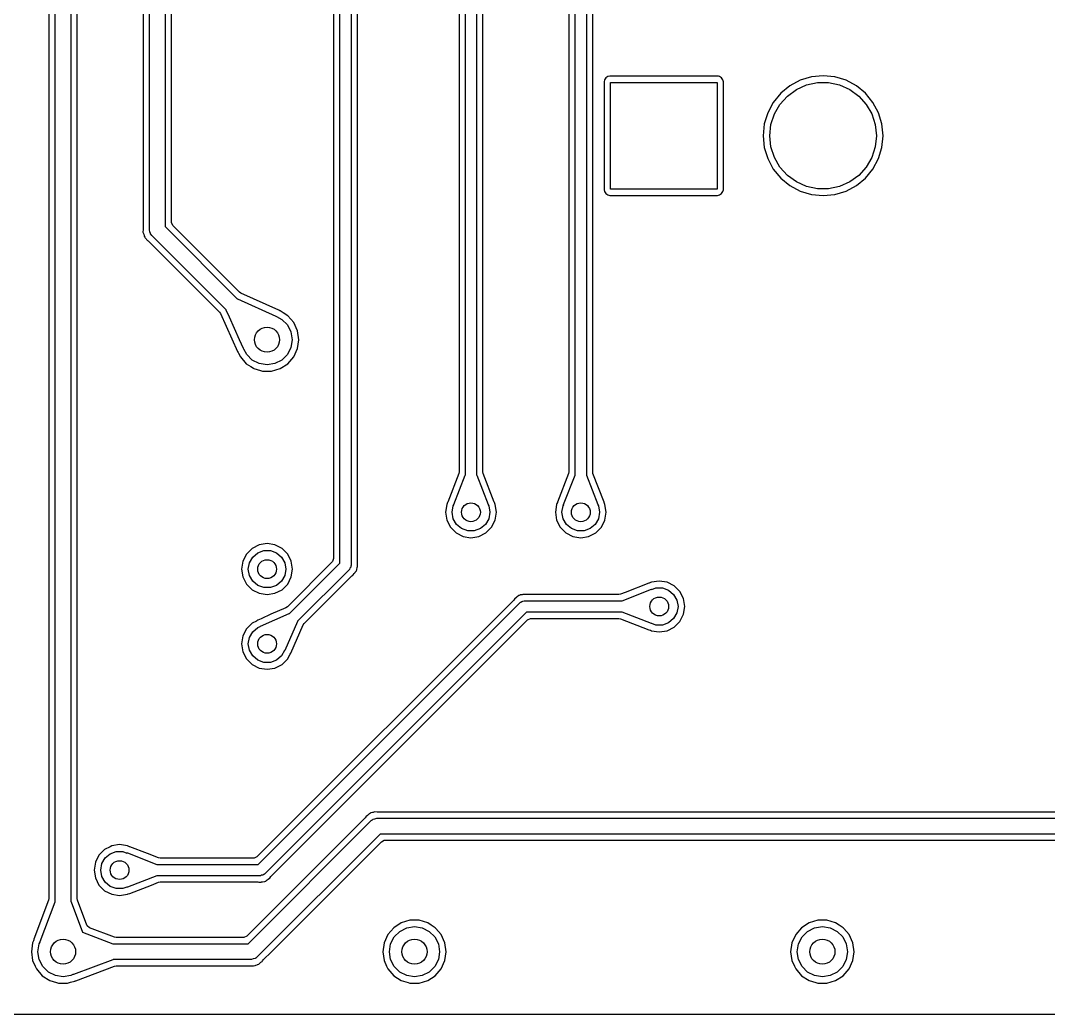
# Model space of a CAD drawing. Extents: x 107 to 211, y -135 to -72.
# Drawn here: x 153.32 to 169.7, y -135.5 to -119.67 of the extents above; entities that cross this region are included whole.
import ezdxf

# ---------------------------------------------------------------- set-up
doc = ezdxf.new("R2010")
doc.units = 0
doc.layers.add('BLACK', color=7, linetype='CONTINUOUS')

msp = doc.modelspace()

# ---------------------------------------------------------------- linework, layer by layer
at = {"layer": 'BLACK', "linetype": 'CONTINUOUS'}
for p, q in [((155.2745, -110.539428), (155.2745, -122.993107)), ((155.375, -123), (155.375, -110.5)), ((155.625, -110.551776), (155.625, -122.948223)), ((160.4111, -126.904436), (160.4111, -112.346681)), ((160.5889, -112.345563), (160.5889, -126.903318)), ((162.1611, -126.904436), (162.1611, -112.346681)), ((162.3389, -112.345563), (162.3389, -126.903318)), ((160.3106, -112.396489), (160.3106, -126.853508)), ((160.6894, -126.853509), (160.6894, -112.39649)), ((162.0606, -112.396489), (162.0606, -126.853508)), ((155.7255, -122.875943), (155.7255, -112.822298)), ((158.5889, -113.654049), (158.5889, -128.345951)), ((158.4111, -128.309127), (158.4111, -113.690873)), ((158.3106, -117.288299), (158.3106, -128.236846)), ((158.6894, -127.5), (158.6894, -118.5)), ((162.4394, -122.359897), (162.4394, -118.5)), ((153.7745, -119.34602), (153.7745, -133.653978)), ((153.875, -133.704518), (153.875, -119.29665)), ((154.125, -119.29548), (154.125, -133.703349)), ((154.2255, -128.405), (154.2255, -119.34602)), ((162.681735, -120.555331), (162.648496, -120.57754)), ((162.711053, -120.5495), (162.681735, -120.555331)), ((164.430848, -120.5495), (162.711053, -120.5495)), ((164.43085, -120.5495), (164.430848, -120.5495)), ((164.44251, -120.551819), (164.43085, -120.5495)), ((164.460162, -120.55533), (164.44251, -120.551819)), ((164.460164, -120.555331), (164.460162, -120.55533)), ((164.493407, -120.577542), (164.460164, -120.555331)), ((166.110951, -120.544901), (165.924618, -120.563253)), ((166.297283, -120.563253), (166.110951, -120.544901)), ((162.626281, -120.610788), (162.620451, -120.640102)), ((162.620451, -120.640102), (162.620451, -122.359897)), ((162.626282, -120.610786), (162.626281, -120.610788)), ((162.648493, -120.577543), (162.626282, -120.610786)), ((162.648496, -120.57754), (162.648493, -120.577543)), ((162.720951, -122.35), (162.720951, -120.65)), ((162.720951, -120.65), (164.420951, -120.65)), ((164.420951, -120.65), (164.420951, -122.35)), ((164.49341, -120.577545), (164.493407, -120.577542)), ((164.515619, -120.610784), (164.49341, -120.577545)), ((164.515619, -120.610786), (164.515619, -120.610784)), ((164.51562, -120.610787), (164.515619, -120.610786)), ((164.52145, -120.640102), (164.51562, -120.610787)), ((164.52145, -121.5), (164.52145, -120.640102)), ((165.580324, -120.705865), (165.435594, -120.824643)), ((165.580333, -120.705859), (165.580324, -120.705865)), ((165.745445, -120.617605), (165.580333, -120.705859)), ((165.685951, -120.763878), (165.848287, -120.691602)), ((165.924618, -120.563253), (165.745445, -120.617605)), ((165.848287, -120.691602), (166.022102, -120.654656)), ((166.022102, -120.654656), (166.1998, -120.654656)), ((166.1998, -120.654656), (166.373615, -120.691602)), ((166.476456, -120.617605), (166.297283, -120.563253)), ((166.373615, -120.691602), (166.535951, -120.763878)), ((166.641568, -120.705859), (166.476456, -120.617605)), ((166.641573, -120.705862), (166.641568, -120.705859)), ((166.641576, -120.705864), (166.641573, -120.705862)), ((166.786308, -120.824643), (166.641576, -120.705864)), ((165.435594, -120.824643), (165.316816, -120.969373)), ((165.423287, -121.000383), (165.54219, -120.868327)), ((165.54219, -120.868327), (165.685951, -120.763878)), ((166.535951, -120.763878), (166.679712, -120.868327)), ((166.679712, -120.868327), (166.798615, -121.000383)), ((166.905087, -120.969375), (166.786308, -120.824643)), ((165.31681, -120.969382), (165.228556, -121.134494)), ((165.316816, -120.969373), (165.31681, -120.969382)), ((165.334437, -121.154274), (165.423287, -121.000383)), ((166.798615, -121.000383), (166.887465, -121.154274)), ((166.905089, -120.96938), (166.905087, -120.969375)), ((166.905091, -120.969382), (166.905089, -120.96938)), ((166.993345, -121.134494), (166.905091, -120.969382)), ((165.228556, -121.134494), (165.174204, -121.313667)), ((165.279526, -121.323275), (165.334437, -121.154274)), ((166.887465, -121.154274), (166.942376, -121.323275)), ((166.993345, -121.134496), (166.993345, -121.134494)), ((166.993347, -121.134499), (166.993345, -121.134496)), ((167.047698, -121.313669), (166.993347, -121.134499)), ((165.174204, -121.313667), (165.155852, -121.5)), ((165.260951, -121.5), (165.279526, -121.323275)), ((166.942376, -121.323275), (166.960951, -121.5)), ((167.06605, -121.5), (167.047698, -121.313669)), ((164.521451, -122.359899), (164.52145, -121.5)), ((165.155852, -121.5), (165.174204, -121.686332)), ((165.279526, -121.676725), (165.260951, -121.5)), ((166.960951, -121.5), (166.942376, -121.676725)), ((167.047698, -121.686331), (167.06605, -121.5)), ((165.174204, -121.686332), (165.228556, -121.865505)), ((165.334437, -121.845726), (165.279526, -121.676725)), ((166.942376, -121.676725), (166.887465, -121.845726)), ((166.993347, -121.865501), (167.047698, -121.686331)), ((165.228556, -121.865505), (165.31681, -122.030617)), ((165.423287, -121.999617), (165.334437, -121.845726)), ((166.887465, -121.845726), (166.798615, -121.999617)), ((166.905087, -122.030625), (166.993347, -121.865501)), ((165.31681, -122.030617), (165.316813, -122.030622)), ((165.316813, -122.030622), (165.316815, -122.030625)), ((165.316815, -122.030625), (165.435594, -122.175357)), ((165.54219, -122.131673), (165.423287, -121.999617)), ((166.798615, -121.999617), (166.679712, -122.131673)), ((166.786308, -122.175357), (166.905087, -122.030625)), ((165.435594, -122.175357), (165.580326, -122.294136)), ((165.685951, -122.236122), (165.54219, -122.131673)), ((166.679712, -122.131673), (166.535951, -122.236122)), ((166.641576, -122.294136), (166.786308, -122.175357)), ((164.420951, -122.35), (162.720951, -122.35)), ((165.580326, -122.294136), (165.580331, -122.294138)), ((165.580331, -122.294138), (165.580333, -122.29414)), ((165.580333, -122.29414), (165.745445, -122.382394)), ((165.848287, -122.308398), (165.685951, -122.236122)), ((166.022102, -122.345344), (165.848287, -122.308398)), ((166.1998, -122.345344), (166.022102, -122.345344)), ((166.373615, -122.308398), (166.1998, -122.345344)), ((166.535951, -122.236122), (166.373615, -122.308398)), ((166.476452, -122.382396), (166.641576, -122.294136)), ((162.4394, -126.853509), (162.4394, -122.359897)), ((162.620451, -122.359897), (162.626282, -122.389215)), ((162.626282, -122.389215), (162.648491, -122.422454)), ((162.648491, -122.422454), (162.648493, -122.422456)), ((162.648493, -122.422456), (162.648494, -122.422457)), ((162.648494, -122.422457), (162.681738, -122.444669)), ((162.681738, -122.444669), (162.711052, -122.4505)), ((162.711052, -122.4505), (164.430849, -122.450499)), ((164.430849, -122.450499), (164.460164, -122.444669)), ((164.460164, -122.444669), (164.460165, -122.444668)), ((164.460165, -122.444668), (164.460166, -122.444668)), ((164.460166, -122.444668), (164.493405, -122.422459)), ((164.493404, -122.422459), (164.493408, -122.422457)), ((164.493405, -122.422459), (164.493404, -122.422459)), ((164.493408, -122.422457), (164.51562, -122.389213)), ((164.51562, -122.389213), (164.521451, -122.359899)), ((165.745445, -122.382394), (165.745447, -122.382394)), ((165.745447, -122.382394), (165.74545, -122.382396)), ((165.74545, -122.382396), (165.92462, -122.436747)), ((165.92462, -122.436747), (166.110951, -122.455099)), ((166.110951, -122.455099), (166.297282, -122.436747)), ((166.297282, -122.436747), (166.476452, -122.382396)), ((155.274449, -122.995043), (155.272299, -123.036063)), ((155.2745, -122.993107), (155.274449, -122.995043)), ((155.383714, -123.029677), (155.375, -123)), ((155.625, -122.948223), (156.77507, -124.098293)), ((155.725782, -122.882393), (155.7255, -122.875943)), ((155.747174, -122.928269), (155.725782, -122.882393)), ((156.811224, -123.992319), (155.747174, -122.928269)), ((155.272299, -123.036063), (155.281031, -123.058814)), ((155.281031, -123.058814), (155.284326, -123.069937)), ((155.284326, -123.069937), (155.289392, -123.093766)), ((155.289392, -123.093766), (155.289394, -123.09377)), ((155.289394, -123.09377), (155.294388, -123.100643)), ((155.294388, -123.100643), (155.303605, -123.117618)), ((155.303605, -123.117618), (155.306654, -123.12556)), ((155.306654, -123.12556), (155.323888, -123.142794)), ((155.323888, -123.142794), (155.331419, -123.151612)), ((155.331419, -123.151612), (155.34574, -123.171323)), ((155.34574, -123.171323), (155.353102, -123.175573)), ((155.353102, -123.175573), (155.368426, -123.187332)), ((155.39029, -123.059906), (155.383714, -123.029677)), ((155.394073, -123.06496), (155.39029, -123.059906)), ((155.394843, -123.06758), (155.394073, -123.06496)), ((155.398235, -123.070519), (155.394843, -123.06758)), ((155.411612, -123.088388), (155.398235, -123.070519)), ((156.599121, -124.275898), (155.411612, -123.088388)), ((155.368426, -123.187332), (156.49232, -124.311226)), ((156.833107, -124.007441), (156.811224, -123.992319)), ((156.77507, -124.098293), (156.775258, -124.098216)), ((156.775258, -124.098216), (156.780071, -124.099252)), ((156.780071, -124.099252), (157.39276, -124.375793)), ((157.436161, -124.279633), (156.833107, -124.007441)), ((156.49232, -124.311226), (156.507442, -124.333109)), ((156.599252, -124.280071), (156.599121, -124.275898)), ((156.649279, -124.390909), (156.599252, -124.280071)), ((157.439316, -124.281449), (157.436161, -124.279633)), ((157.439653, -124.280862), (157.439316, -124.281449)), ((157.456228, -124.288924), (157.439653, -124.280862)), ((157.460054, -124.290047), (157.456228, -124.288924)), ((157.509079, -124.321554), (157.460054, -124.290047)), ((157.581128, -124.367857), (157.509079, -124.321554)), ((156.507442, -124.333109), (156.779635, -124.936165)), ((156.811676, -124.750707), (156.649279, -124.390909)), ((157.39276, -124.375793), (157.398891, -124.38232)), ((157.398891, -124.38232), (157.398888, -124.382458)), ((157.398888, -124.382458), (157.485114, -124.426393)), ((157.485114, -124.426393), (157.573607, -124.514886)), ((157.675377, -124.476627), (157.581128, -124.367857)), ((157.735165, -124.607543), (157.675377, -124.476627)), ((157.573607, -124.514886), (157.630423, -124.626393)), ((157.630423, -124.626393), (157.65, -124.75)), ((157.755647, -124.75), (157.735165, -124.607543)), ((156.875793, -124.89276), (156.811676, -124.750707)), ((157.65, -124.75), (157.630423, -124.873607)), ((157.735165, -124.892457), (157.755647, -124.75)), ((156.779635, -124.936165), (156.790495, -124.951638)), ((156.790495, -124.951638), (156.797236, -124.963406)), ((156.797236, -124.963406), (156.824622, -125.023372)), ((156.881955, -124.898746), (156.875793, -124.89276)), ((156.882386, -124.898747), (156.881955, -124.898746)), ((156.926393, -124.985114), (156.882386, -124.898747)), ((157.630423, -124.873607), (157.573607, -124.985114)), ((157.675377, -125.023373), (157.735165, -124.892457)), ((156.824622, -125.023372), (156.918868, -125.132139)), ((156.918868, -125.132139), (156.918869, -125.13214)), ((156.918869, -125.13214), (156.918872, -125.132143)), ((156.918872, -125.132143), (156.991357, -125.178726)), ((157.014886, -125.073607), (156.926393, -124.985114)), ((157.126393, -125.130423), (157.014886, -125.073607)), ((157.25, -125.15), (157.126393, -125.130423)), ((157.373607, -125.130423), (157.25, -125.15)), ((157.485114, -125.073607), (157.373607, -125.130423)), ((157.460053, -125.209953), (157.581128, -125.132143)), ((157.573607, -124.985114), (157.485114, -125.073607)), ((157.581128, -125.132143), (157.675377, -125.023373)), ((156.991357, -125.178726), (157.033646, -125.205904)), ((157.033646, -125.205904), (157.039947, -125.209953)), ((157.039947, -125.209953), (157.146403, -125.241211)), ((157.146403, -125.241211), (157.178035, -125.250499)), ((157.178035, -125.250499), (157.178037, -125.2505)), ((157.178037, -125.2505), (157.178039, -125.2505)), ((157.178039, -125.2505), (157.321963, -125.2505)), ((157.321963, -125.2505), (157.321964, -125.250499)), ((157.321964, -125.250499), (157.460053, -125.209953)), ((160.305589, -126.880277), (160.128606, -127.336397)), ((160.226961, -127.374563), (160.408202, -126.907468)), ((160.3106, -126.853508), (160.305589, -126.880277)), ((160.408202, -126.907468), (160.4111, -126.904436)), ((160.5889, -126.903318), (160.589163, -126.903427)), ((160.589163, -126.903427), (160.591798, -126.907468)), ((160.591798, -126.907468), (160.773038, -127.374563)), ((160.694411, -126.880278), (160.6894, -126.853509)), ((160.871393, -127.3364), (160.694411, -126.880278)), ((162.055589, -126.880277), (161.878606, -127.336397)), ((161.976961, -127.374563), (162.158202, -126.907468)), ((162.0606, -126.853508), (162.055589, -126.880277)), ((162.158202, -126.907468), (162.1611, -126.904436)), ((162.3389, -126.903318), (162.339163, -126.903427)), ((162.339163, -126.903427), (162.341798, -126.907468)), ((162.341798, -126.907468), (162.523038, -127.374563)), ((162.444411, -126.880278), (162.4394, -126.853509)), ((162.621393, -127.3364), (162.444411, -126.880278)), ((160.114354, -127.374695), (160.094508, -127.5)), ((160.120756, -127.362129), (160.114354, -127.374695)), ((160.127619, -127.341813), (160.120756, -127.362129)), ((160.128606, -127.336397), (160.127619, -127.341813)), ((160.2, -127.5), (160.218092, -127.397394)), ((160.218092, -127.397394), (160.227032, -127.381908)), ((160.227032, -127.381908), (160.226961, -127.374563)), ((160.773038, -127.374563), (160.772875, -127.38175)), ((160.772875, -127.38175), (160.781908, -127.397394)), ((160.781908, -127.397394), (160.8, -127.5)), ((160.87224, -127.341225), (160.871393, -127.3364)), ((160.879191, -127.362027), (160.87224, -127.341225)), ((160.885646, -127.374696), (160.879191, -127.362027)), ((160.905492, -127.5), (160.885646, -127.374696)), ((161.864354, -127.374695), (161.844508, -127.5)), ((161.870756, -127.362129), (161.864354, -127.374695)), ((161.877619, -127.341813), (161.870756, -127.362129)), ((161.878606, -127.336397), (161.877619, -127.341813)), ((161.95, -127.5), (161.968092, -127.397394)), ((161.968092, -127.397394), (161.977032, -127.381908)), ((161.977032, -127.381908), (161.976961, -127.374563)), ((162.523038, -127.374563), (162.522875, -127.38175)), ((162.522875, -127.38175), (162.531908, -127.397394)), ((162.531908, -127.397394), (162.55, -127.5)), ((162.62224, -127.341225), (162.621393, -127.3364)), ((162.629191, -127.362027), (162.62224, -127.341225)), ((162.635646, -127.374696), (162.629191, -127.362027)), ((162.655492, -127.5), (162.635646, -127.374696)), ((158.6894, -128.301199), (158.6894, -127.5)), ((160.094508, -127.5), (160.114353, -127.625301)), ((160.218092, -127.602606), (160.2, -127.5)), ((160.8, -127.5), (160.781908, -127.602606)), ((160.885646, -127.625304), (160.905492, -127.5)), ((161.844508, -127.5), (161.864353, -127.625301)), ((161.968092, -127.602606), (161.95, -127.5)), ((162.55, -127.5), (162.531908, -127.602606)), ((162.635646, -127.625304), (162.655492, -127.5)), ((160.114353, -127.625301), (160.114353, -127.625302)), ((160.114353, -127.625302), (160.114354, -127.625304)), ((160.114354, -127.625304), (160.17195, -127.738342)), ((160.17195, -127.738342), (160.261658, -127.82805)), ((160.270187, -127.692836), (160.218092, -127.602606)), ((160.35, -127.759808), (160.270187, -127.692836)), ((160.447906, -127.795442), (160.35, -127.759808)), ((160.65, -127.759808), (160.552094, -127.795442)), ((160.729813, -127.692836), (160.65, -127.759808)), ((160.781908, -127.602606), (160.729813, -127.692836)), ((160.738342, -127.82805), (160.82805, -127.738342)), ((160.82805, -127.738342), (160.885646, -127.625304)), ((161.864353, -127.625301), (161.864353, -127.625302)), ((161.864353, -127.625302), (161.864354, -127.625304)), ((161.864354, -127.625304), (161.92195, -127.738342)), ((161.92195, -127.738342), (162.011658, -127.82805)), ((162.020187, -127.692836), (161.968092, -127.602606)), ((162.1, -127.759808), (162.020187, -127.692836)), ((162.197906, -127.795442), (162.1, -127.759808)), ((162.4, -127.759808), (162.302094, -127.795442)), ((162.479813, -127.692836), (162.4, -127.759808)), ((162.531908, -127.602606), (162.479813, -127.692836)), ((162.488342, -127.82805), (162.57805, -127.738342)), ((162.57805, -127.738342), (162.635646, -127.625304)), ((160.261658, -127.82805), (160.374696, -127.885646)), ((160.374696, -127.885646), (160.5, -127.905492)), ((160.552094, -127.795442), (160.447906, -127.795442)), ((160.5, -127.905492), (160.625304, -127.885646)), ((160.625304, -127.885646), (160.738342, -127.82805)), ((162.011658, -127.82805), (162.124696, -127.885646)), ((162.124696, -127.885646), (162.25, -127.905492)), ((162.302094, -127.795442), (162.197906, -127.795442)), ((162.25, -127.905492), (162.375304, -127.885646)), ((162.375304, -127.885646), (162.488342, -127.82805)), ((157.012607, -128.076951), (156.922902, -128.166656)), ((157.125649, -128.019353), (157.012607, -128.076951)), ((157.250951, -127.999508), (157.125649, -128.019353)), ((157.376252, -128.019353), (157.250951, -127.999508)), ((157.376253, -128.019353), (157.376252, -128.019353)), ((157.376255, -128.019354), (157.376253, -128.019353)), ((157.489293, -128.07695), (157.376255, -128.019354)), ((157.579001, -128.166658), (157.489293, -128.07695)), ((156.922902, -128.166656), (156.865304, -128.279698)), ((156.969043, -128.302394), (157.021138, -128.212164)), ((157.021138, -128.212164), (157.100951, -128.145192)), ((157.100951, -128.145192), (157.198857, -128.109558)), ((157.198857, -128.109558), (157.303045, -128.109558)), ((157.303045, -128.109558), (157.400951, -128.145192)), ((157.400951, -128.145192), (157.480764, -128.212164)), ((157.480764, -128.212164), (157.532859, -128.302394)), ((157.636597, -128.279696), (157.579001, -128.166658)), ((158.3106, -128.236846), (158.293287, -128.284412)), ((154.2255, -133.2), (154.2255, -128.405)), ((156.865304, -128.279698), (156.845459, -128.405)), ((156.845459, -128.405), (156.865304, -128.530301)), ((156.950951, -128.405), (156.969043, -128.302394)), ((156.969043, -128.507606), (156.950951, -128.405)), ((157.532859, -128.302394), (157.550951, -128.405)), ((157.550951, -128.405), (157.532859, -128.507606)), ((158.288926, -128.289172), (157.574162, -129.003935)), ((157.609216, -129.11101), (158.4111, -128.309127)), ((157.656443, -128.405), (157.636597, -128.279696)), ((157.636597, -128.530304), (157.656443, -128.405)), ((158.562862, -128.408813), (157.735729, -129.235945)), ((158.293287, -128.284412), (158.288926, -128.289172)), ((158.571063, -128.391224), (158.562862, -128.408813)), ((158.583539, -128.376357), (158.571063, -128.391224)), ((158.586908, -128.357244), (158.583539, -128.376357)), ((158.588562, -128.353699), (158.586908, -128.357244)), ((158.5889, -128.345951), (158.587941, -128.351384)), ((158.587941, -128.351384), (158.588562, -128.353699)), ((158.677015, -128.426121), (158.681862, -128.414421)), ((158.681862, -128.414421), (158.683368, -128.410117)), ((158.683368, -128.410116), (158.683369, -128.410115)), ((158.683368, -128.410117), (158.683368, -128.410116)), ((158.683369, -128.410115), (158.686785, -128.37979)), ((158.686785, -128.37979), (158.687481, -128.375699)), ((158.687481, -128.375699), (158.6894, -128.367291)), ((158.692537, -128.319667), (158.6894, -128.301199)), ((158.6894, -128.358667), (158.689633, -128.354521)), ((158.6894, -128.367291), (158.6894, -128.358667)), ((158.689633, -128.354521), (158.690484, -128.346963)), ((158.690484, -128.346963), (158.693049, -128.3242)), ((158.693047, -128.324195), (158.692537, -128.319667)), ((158.693049, -128.3242), (158.693047, -128.324195)), ((156.865304, -128.530301), (156.865304, -128.530302)), ((156.865304, -128.530302), (156.865305, -128.530304)), ((156.865305, -128.530304), (156.922901, -128.643342)), ((157.021138, -128.597836), (156.969043, -128.507606)), ((157.532859, -128.507606), (157.480764, -128.597836)), ((157.579001, -128.643342), (157.636597, -128.530304)), ((157.842009, -129.271792), (158.602282, -128.511519)), ((158.602282, -128.511519), (158.617557, -128.500683)), ((158.617557, -128.500683), (158.621122, -128.497839)), ((158.621122, -128.497839), (158.621126, -128.497838)), ((158.621126, -128.497838), (158.640162, -128.473965)), ((158.640162, -128.473965), (158.642902, -128.470899)), ((158.642902, -128.470899), (158.649016, -128.464787)), ((158.649016, -128.464787), (158.653607, -128.457478)), ((158.653607, -128.457478), (158.655998, -128.454107)), ((158.655998, -128.454107), (158.675032, -128.430242)), ((158.675032, -128.430239), (158.677015, -128.426121)), ((158.675032, -128.430242), (158.675032, -128.430239)), ((156.922901, -128.643342), (157.012609, -128.73305)), ((157.012609, -128.73305), (157.125647, -128.790646)), ((157.100951, -128.664808), (157.021138, -128.597836)), ((157.198857, -128.700442), (157.100951, -128.664808)), ((157.303045, -128.700442), (157.198857, -128.700442)), ((157.400951, -128.664808), (157.303045, -128.700442)), ((157.376255, -128.790646), (157.489293, -128.73305)), ((157.480764, -128.597836), (157.400951, -128.664808)), ((157.489293, -128.73305), (157.579001, -128.643342)), ((162.907466, -128.908202), (163.374563, -128.726961)), ((163.3364, -128.628606), (162.954921, -128.776626)), ((163.336402, -128.628605), (163.3364, -128.628606)), ((163.336404, -128.628605), (163.336402, -128.628605)), ((163.341239, -128.627756), (163.336404, -128.628605)), ((163.362027, -128.620808), (163.341239, -128.627756)), ((163.374694, -128.614354), (163.362027, -128.620808)), ((163.374563, -128.726961), (163.383515, -128.727163)), ((163.5, -128.594508), (163.374694, -128.614354)), ((163.383515, -128.727163), (163.384115, -128.727775)), ((163.384115, -128.727775), (163.447906, -128.704558)), ((163.447906, -128.704558), (163.552094, -128.704558)), ((163.625301, -128.614353), (163.5, -128.594508)), ((163.552094, -128.704558), (163.65, -128.740192)), ((163.625302, -128.614353), (163.625301, -128.614353)), ((163.625304, -128.614354), (163.625302, -128.614353)), ((163.738342, -128.67195), (163.625304, -128.614354)), ((163.65, -128.740192), (163.729813, -128.807164)), ((163.82805, -128.761658), (163.738342, -128.67195)), ((161.180381, -128.897717), (157.089174, -132.988926)), ((157.125647, -128.790646), (157.250951, -128.810492)), ((157.250951, -128.810492), (157.376255, -128.790646)), ((161.191234, -128.882422), (161.180381, -128.897717)), ((161.194064, -128.878874), (161.191234, -128.882422)), ((161.217925, -128.859845), (161.194064, -128.878874)), ((161.221019, -128.85708), (161.217925, -128.859845)), ((161.227113, -128.850985), (161.221019, -128.85708)), ((161.227119, -128.85098), (161.227113, -128.850985)), ((161.234419, -128.846393), (161.227119, -128.85098)), ((161.237801, -128.843993), (161.234419, -128.846393)), ((161.26166, -128.824967), (161.237801, -128.843993)), ((161.265738, -128.823003), (161.26166, -128.824967)), ((161.277524, -128.818122), (161.265738, -128.823003)), ((161.281788, -128.81663), (161.277524, -128.818122)), ((161.312109, -128.813213), (161.281788, -128.81663)), ((161.316196, -128.812519), (161.312109, -128.813213)), ((161.324605, -128.8106), (161.316196, -128.812519)), ((161.333235, -128.8106), (161.324605, -128.8106)), ((161.327716, -128.917737), (161.345952, -128.9111)), ((161.33738, -128.810367), (161.333235, -128.8106)), ((161.367701, -128.806951), (161.33738, -128.810367)), ((161.345952, -128.9111), (162.903318, -128.9111)), ((161.367703, -128.806951), (161.367701, -128.806951)), ((161.372235, -128.807462), (161.367703, -128.806951)), ((161.390704, -128.8106), (161.372235, -128.807462)), ((162.853508, -128.8106), (161.390704, -128.8106)), ((162.880277, -128.805589), (162.853508, -128.8106)), ((162.954921, -128.776626), (162.880277, -128.805589)), ((162.903318, -128.9111), (162.903427, -128.910837)), ((162.903427, -128.910837), (162.907466, -128.908202)), ((163.729813, -128.807164), (163.781908, -128.897394)), ((163.781908, -128.897394), (163.8, -129)), ((163.885646, -128.874696), (163.82805, -128.761658)), ((163.905492, -129), (163.885646, -128.874696)), ((157.109128, -133.1111), (161.28309, -128.937138)), ((157.55169, -129.01932), (157.311319, -129.125301)), ((157.574162, -129.003935), (157.55169, -129.01932)), ((161.28309, -128.937138), (161.28761, -128.933972)), ((161.28761, -128.933972), (161.288808, -128.931899)), ((161.288808, -128.931899), (161.292481, -128.930561)), ((161.292481, -128.930561), (161.308381, -128.919429)), ((161.308381, -128.919429), (161.327716, -128.917737)), ((163.8, -129), (163.781908, -129.102606)), ((163.885646, -129.125304), (163.905492, -129)), ((157.08165, -129.231771), (157.012608, -129.26695)), ((157.085905, -129.22923), (157.08165, -129.231771)), ((157.104013, -129.216703), (157.085905, -129.22923)), ((157.104014, -129.216703), (157.104013, -129.216703)), ((157.154574, -129.194411), (157.104014, -129.216703)), ((157.146578, -129.313236), (157.605024, -129.111105)), ((157.311319, -129.125301), (157.154574, -129.194411)), ((161.382776, -129.0889), (157.208814, -133.262862)), ((157.31152, -133.302282), (161.40273, -129.211074)), ((157.605024, -129.111105), (157.609216, -129.11101)), ((157.735838, -129.236206), (157.734844, -129.240926)), ((157.735729, -129.235945), (157.735838, -129.236206)), ((162.904437, -129.0889), (161.382776, -129.0889)), ((161.40273, -129.211074), (161.448606, -129.189682)), ((161.448606, -129.189682), (161.455056, -129.1894)), ((161.455056, -129.1894), (162.853512, -129.1894)), ((162.853512, -129.1894), (162.880279, -129.19441)), ((162.880279, -129.19441), (163.336399, -129.371393)), ((162.907468, -129.091797), (162.904437, -129.0889)), ((163.374563, -129.273038), (162.907468, -129.091797)), ((163.729813, -129.192836), (163.65, -129.259808)), ((163.781908, -129.102606), (163.729813, -129.192836)), ((163.738342, -129.32805), (163.82805, -129.238342)), ((163.82805, -129.238342), (163.885646, -129.125304)), ((156.922902, -129.356656), (156.865304, -129.469698)), ((157.012608, -129.26695), (156.922902, -129.356656)), ((156.969043, -129.492394), (157.021138, -129.402164)), ((157.021138, -129.402164), (157.100951, -129.335192)), ((157.100951, -129.335192), (157.140499, -129.320797)), ((157.140499, -129.320797), (157.140504, -129.31943)), ((157.140504, -129.31943), (157.146578, -129.313236)), ((157.734844, -129.240926), (157.532715, -129.69937)), ((157.629249, -129.741932), (157.82663, -129.294256)), ((157.82663, -129.294256), (157.842009, -129.271792)), ((163.336399, -129.371393), (163.336402, -129.371393)), ((163.336402, -129.371393), (163.336406, -129.371395)), ((163.336406, -129.371395), (163.341789, -129.372375)), ((163.341789, -129.372375), (163.362134, -129.379245)), ((163.362134, -129.379245), (163.374696, -129.385646)), ((163.383239, -129.272953), (163.374563, -129.273038)), ((163.374696, -129.385646), (163.5, -129.405492)), ((163.38401, -129.272186), (163.383239, -129.272953)), ((163.447906, -129.295442), (163.38401, -129.272186)), ((163.552094, -129.295442), (163.447906, -129.295442)), ((163.5, -129.405492), (163.625304, -129.385646)), ((163.65, -129.259808), (163.552094, -129.295442)), ((163.625304, -129.385646), (163.738342, -129.32805)), ((156.865304, -129.469698), (156.845459, -129.595)), ((156.950951, -129.595), (156.969043, -129.492394)), ((156.845459, -129.595), (156.865304, -129.720301)), ((156.865304, -129.720301), (156.865304, -129.720302)), ((156.865304, -129.720302), (156.865305, -129.720304)), ((156.865305, -129.720304), (156.922901, -129.833342)), ((156.969043, -129.697606), (156.950951, -129.595)), ((157.021138, -129.787836), (156.969043, -129.697606)), ((157.530763, -129.701235), (157.480764, -129.787836)), ((157.532715, -129.69937), (157.530763, -129.701235)), ((156.922901, -129.833342), (157.012609, -129.92305)), ((157.100951, -129.854808), (157.021138, -129.787836)), ((157.198857, -129.890442), (157.100951, -129.854808)), ((157.303045, -129.890442), (157.198857, -129.890442)), ((157.400951, -129.854808), (157.303045, -129.890442)), ((157.480764, -129.787836), (157.400951, -129.854808)), ((157.489293, -129.92305), (157.579001, -129.833342)), ((157.579001, -129.833342), (157.614642, -129.763389)), ((157.614642, -129.763389), (157.617316, -129.758943)), ((157.617316, -129.758943), (157.629249, -129.741932)), ((157.012609, -129.92305), (157.125647, -129.980646)), ((157.125647, -129.980646), (157.250951, -130.000492)), ((157.250951, -130.000492), (157.376255, -129.980646)), ((157.376255, -129.980646), (157.489293, -129.92305)), ((158.828675, -132.345741), (158.824425, -132.353103)), ((158.828676, -132.34574), (158.828675, -132.345741)), ((158.848381, -132.331423), (158.828676, -132.34574)), ((158.857206, -132.323886), (158.848381, -132.331423)), ((158.874439, -132.306653), (158.857206, -132.323886)), ((158.882385, -132.303603), (158.874439, -132.306653)), ((158.899351, -132.294391), (158.882385, -132.303603)), ((158.906229, -132.289394), (158.899351, -132.294391)), ((158.906232, -132.289392), (158.906229, -132.289394)), ((158.930056, -132.284328), (158.906232, -132.289392)), ((158.941184, -132.281032), (158.930056, -132.284328)), ((158.963934, -132.272299), (158.941184, -132.281032)), ((159.004956, -132.274449), (158.963934, -132.272299)), ((159.006892, -132.2745), (159.004956, -132.274449)), ((170.210568, -132.2745), (159.006892, -132.2745)), ((158.812667, -132.368425), (156.928269, -134.252826)), ((156.948224, -134.375), (158.911612, -132.411612)), ((158.824425, -132.353103), (158.812667, -132.368425)), ((158.911612, -132.411612), (158.92948, -132.398235)), ((158.92948, -132.398235), (158.93242, -132.394843)), ((158.93242, -132.394843), (158.935039, -132.394073)), ((158.935039, -132.394073), (158.940094, -132.39029)), ((158.940094, -132.39029), (158.970322, -132.383714)), ((158.970322, -132.383714), (159, -132.375)), ((159, -132.375), (170.25, -132.375)), ((159.051776, -132.625), (157.088388, -134.588388)), ((170.198224, -132.625), (159.051776, -132.625)), ((154.748658, -132.827621), (154.661656, -132.871951)), ((154.774696, -132.814354), (154.748658, -132.827621)), ((154.774698, -132.814353), (154.774696, -132.814353)), ((154.774696, -132.814353), (154.774696, -132.814354)), ((154.9, -132.794508), (154.774698, -132.814353)), ((155.025304, -132.814354), (154.9, -132.794508)), ((155.037868, -132.820755), (155.025304, -132.814354)), ((155.058195, -132.827621), (155.037868, -132.820755)), ((155.063598, -132.828605), (155.058195, -132.827621)), ((155.063602, -132.828606), (155.063598, -132.828605)), ((155.344932, -132.937767), (155.063602, -132.828606)), ((157.318904, -134.5), (159.071731, -132.747174)), ((159.071731, -132.747174), (159.117607, -132.725782)), ((159.117607, -132.725782), (159.124057, -132.7255)), ((159.124057, -132.7255), (170.125942, -132.7255)), ((154.571951, -132.961656), (154.514353, -133.074698)), ((154.661656, -132.871951), (154.571951, -132.961656)), ((154.670187, -133.007164), (154.75, -132.940192)), ((154.75, -132.940192), (154.847906, -132.904558)), ((154.847906, -132.904558), (154.952094, -132.904558)), ((154.952094, -132.904558), (155.015988, -132.927812)), ((155.015988, -132.927812), (155.01676, -132.927046)), ((155.01676, -132.927046), (155.025436, -132.926961)), ((155.025436, -132.926961), (155.492532, -133.108202)), ((155.519723, -133.005589), (155.344932, -132.937767)), ((155.54649, -133.0106), (155.519723, -133.005589)), ((157.089174, -132.988926), (157.043298, -133.010318)), ((154.514353, -133.074698), (154.494508, -133.2)), ((154.6, -133.2), (154.618092, -133.097394)), ((154.618092, -133.097394), (154.670187, -133.007164)), ((155.492532, -133.108202), (155.495564, -133.1111)), ((155.495564, -133.1111), (157.109128, -133.1111)), ((157.036848, -133.0106), (155.54649, -133.0106)), ((157.043298, -133.010318), (157.036848, -133.0106)), ((154.2255, -133.65398), (154.2255, -133.2)), ((154.494508, -133.2), (154.514353, -133.325301)), ((154.514353, -133.325301), (154.514353, -133.325302)), ((154.514353, -133.325302), (154.514354, -133.325304)), ((154.514354, -133.325304), (154.57195, -133.438342)), ((154.618092, -133.302606), (154.6, -133.2)), ((154.670187, -133.392836), (154.618092, -133.302606)), ((155.492532, -133.291797), (155.025436, -133.473038)), ((155.496573, -133.289162), (155.492532, -133.291797)), ((155.496682, -133.2889), (155.496573, -133.289162)), ((157.145952, -133.2889), (155.496682, -133.2889)), ((157.164187, -133.282262), (157.145952, -133.2889)), ((157.183523, -133.280571), (157.164187, -133.282262)), ((157.199422, -133.269438), (157.183523, -133.280571)), ((157.203096, -133.268101), (157.199422, -133.269438)), ((157.204293, -133.266027), (157.203096, -133.268101)), ((157.208814, -133.262862), (157.204293, -133.266027)), ((157.273966, -133.340162), (157.297839, -133.321126)), ((157.297839, -133.321126), (157.29784, -133.321122)), ((157.29784, -133.321122), (157.300684, -133.317557)), ((157.300684, -133.317557), (157.31152, -133.302282)), ((154.57195, -133.438342), (154.661658, -133.52805)), ((154.75, -133.459808), (154.670187, -133.392836)), ((154.847906, -133.495442), (154.75, -133.459808)), ((154.952094, -133.495442), (154.847906, -133.495442)), ((155.015884, -133.472224), (154.952094, -133.495442)), ((155.016484, -133.472836), (155.015884, -133.472224)), ((155.025436, -133.473038), (155.016484, -133.472836)), ((155.0636, -133.571393), (155.406498, -133.438343)), ((155.406498, -133.438343), (155.51972, -133.394411)), ((155.51972, -133.394411), (155.546489, -133.3894)), ((155.546489, -133.3894), (157.1012, -133.3894)), ((157.1012, -133.3894), (157.119668, -133.392537)), ((157.119668, -133.392537), (157.124196, -133.393047)), ((157.124196, -133.393047), (157.124201, -133.393049)), ((157.124201, -133.393049), (157.144292, -133.390785)), ((157.144292, -133.390785), (157.154524, -133.389633)), ((157.154524, -133.389633), (157.158669, -133.3894)), ((157.158669, -133.3894), (157.167293, -133.3894)), ((157.167293, -133.3894), (157.175701, -133.38748)), ((157.175701, -133.38748), (157.179791, -133.386785)), ((157.179791, -133.386785), (157.210116, -133.383369)), ((157.210116, -133.383369), (157.210118, -133.383368)), ((157.210118, -133.383368), (157.214422, -133.381862)), ((157.214422, -133.381862), (157.226122, -133.377015)), ((157.226122, -133.377015), (157.23024, -133.375032)), ((157.23024, -133.375032), (157.230243, -133.375032)), ((157.230243, -133.375032), (157.254108, -133.355998)), ((157.254108, -133.355998), (157.257479, -133.353607)), ((157.257479, -133.353607), (157.264788, -133.349016)), ((157.264788, -133.349016), (157.2709, -133.342902)), ((157.2709, -133.342902), (157.273966, -133.340162)), ((153.7745, -133.653978), (153.769719, -133.680144)), ((154.230281, -133.680146), (154.2255, -133.65398)), ((154.661658, -133.52805), (154.774696, -133.585646)), ((154.774696, -133.585646), (154.9, -133.605492)), ((154.9, -133.605492), (155.025304, -133.585646)), ((155.025304, -133.585646), (155.037973, -133.57919)), ((155.037973, -133.57919), (155.058772, -133.57224)), ((155.058772, -133.57224), (155.0636, -133.571393)), ((153.769719, -133.680144), (153.535764, -134.299037)), ((153.634448, -134.336345), (153.872141, -133.707562)), ((153.872141, -133.707562), (153.875, -133.704518)), ((154.125, -133.703349), (154.125188, -133.703427)), ((154.125188, -133.703427), (154.127859, -133.707563)), ((154.127859, -133.707563), (154.310166, -134.189832)), ((154.380203, -134.076748), (154.230281, -133.680146)), ((154.384882, -134.086782), (154.380203, -134.076748)), ((154.423254, -134.119795), (154.384882, -134.086782)), ((154.819855, -134.269719), (154.423254, -134.119795)), ((159.268868, -134.11786), (159.174623, -134.226626)), ((159.268875, -134.117855), (159.268868, -134.11786)), ((159.389945, -134.040047), (159.268875, -134.117855)), ((159.364886, -134.176393), (159.476393, -134.119577)), ((159.389949, -134.040046), (159.389945, -134.040047)), ((159.528036, -133.9995), (159.389949, -134.040046)), ((159.476393, -134.119577), (159.6, -134.1)), ((159.528039, -133.9995), (159.528036, -133.9995)), ((159.671961, -133.9995), (159.528039, -133.9995)), ((159.6, -134.1), (159.723607, -134.119577)), ((159.671964, -133.9995), (159.671961, -133.9995)), ((159.81005, -134.040046), (159.671964, -133.9995)), ((159.723607, -134.119577), (159.835114, -134.176393)), ((159.810054, -134.040047), (159.81005, -134.040046)), ((159.867152, -134.076742), (159.810054, -134.040047)), ((159.931128, -134.117857), (159.867152, -134.076742)), ((159.931129, -134.117859), (159.931128, -134.117857)), ((159.931131, -134.11786), (159.931129, -134.117859)), ((159.940487, -134.128658), (159.931131, -134.11786)), ((160.025377, -134.226627), (159.940487, -134.128658)), ((165.768868, -134.11786), (165.674623, -134.226626)), ((165.768875, -134.117855), (165.768868, -134.11786)), ((165.889945, -134.040047), (165.768875, -134.117855)), ((165.864886, -134.176393), (165.976393, -134.119577)), ((165.889949, -134.040046), (165.889945, -134.040047)), ((166.028036, -133.9995), (165.889949, -134.040046)), ((165.976393, -134.119577), (166.1, -134.1)), ((166.028039, -133.9995), (166.028036, -133.9995)), ((166.171961, -133.9995), (166.028039, -133.9995)), ((166.1, -134.1), (166.223607, -134.119577)), ((166.171964, -133.9995), (166.171961, -133.9995)), ((166.31005, -134.040046), (166.171964, -133.9995)), ((166.223607, -134.119577), (166.335114, -134.176393)), ((166.310054, -134.040047), (166.31005, -134.040046)), ((166.367152, -134.076742), (166.310054, -134.040047)), ((166.431128, -134.117857), (166.367152, -134.076742)), ((166.431129, -134.117859), (166.431128, -134.117857)), ((166.431131, -134.11786), (166.431129, -134.117859)), ((166.440487, -134.128658), (166.431131, -134.11786)), ((166.525377, -134.226627), (166.440487, -134.128658)), ((153.533795, -134.31027), (153.52822, -134.328232)), ((153.535762, -134.299045), (153.533795, -134.31027)), ((153.535764, -134.299037), (153.535762, -134.299045)), ((154.310166, -134.189832), (154.792437, -134.372141)), ((154.846021, -134.2745), (154.819855, -134.269719)), ((156.875943, -134.2745), (154.846021, -134.2745)), ((156.882393, -134.274218), (156.875943, -134.2745)), ((156.928269, -134.252826), (156.882393, -134.274218)), ((159.174623, -134.226626), (159.114834, -134.357545)), ((159.219577, -134.376393), (159.276393, -134.264886)), ((159.276393, -134.264886), (159.364886, -134.176393)), ((159.835114, -134.176393), (159.923607, -134.264886)), ((159.923607, -134.264886), (159.980423, -134.376393)), ((160.085165, -134.357543), (160.025377, -134.226627)), ((165.674623, -134.226626), (165.614834, -134.357545)), ((165.719577, -134.376393), (165.776393, -134.264886)), ((165.776393, -134.264886), (165.864886, -134.176393)), ((166.335114, -134.176393), (166.423607, -134.264886)), ((166.423607, -134.264886), (166.480423, -134.376393)), ((166.585165, -134.357543), (166.525377, -134.226627)), ((153.514834, -134.357544), (153.494353, -134.5)), ((153.514836, -134.357539), (153.514834, -134.357544)), ((153.52822, -134.328232), (153.514836, -134.357539)), ((153.6, -134.5), (153.619577, -134.376393)), ((153.619577, -134.376393), (153.635256, -134.34562)), ((153.634572, -134.344933), (153.634448, -134.336345)), ((153.635256, -134.34562), (153.634572, -134.344933)), ((154.792437, -134.372141), (154.795481, -134.375)), ((154.795481, -134.375), (156.948224, -134.375)), ((159.114834, -134.357545), (159.094353, -134.5)), ((159.2, -134.5), (159.219577, -134.376393)), ((159.980423, -134.376393), (160, -134.5)), ((160.105647, -134.5), (160.085165, -134.357543)), ((165.614834, -134.357545), (165.594353, -134.5)), ((165.7, -134.5), (165.719577, -134.376393)), ((166.480423, -134.376393), (166.5, -134.5)), ((166.605647, -134.5), (166.585165, -134.357543)), ((153.494353, -134.5), (153.514834, -134.642454)), ((153.514834, -134.642454), (153.514834, -134.642455)), ((153.514834, -134.642455), (153.514835, -134.642457)), ((153.514835, -134.642457), (153.554943, -134.730281)), ((153.619577, -134.623607), (153.6, -134.5)), ((153.676393, -134.735114), (153.619577, -134.623607)), ((154.792437, -134.627858), (154.163655, -134.865551)), ((154.796573, -134.625187), (154.792437, -134.627858)), ((154.79665, -134.625), (154.796573, -134.625187)), ((157, -134.625), (154.79665, -134.625)), ((157.029677, -134.616285), (157, -134.625)), ((157.059906, -134.60971), (157.029677, -134.616285)), ((157.06496, -134.605926), (157.059906, -134.60971)), ((157.06758, -134.605157), (157.06496, -134.605926)), ((157.070519, -134.601764), (157.06758, -134.605157)), ((157.088388, -134.588388), (157.070519, -134.601764)), ((157.175573, -134.646897), (157.187329, -134.631575)), ((157.187329, -134.631575), (157.318904, -134.5)), ((159.094353, -134.5), (159.114834, -134.642454)), ((159.114834, -134.642454), (159.114834, -134.642455)), ((159.114834, -134.642455), (159.114835, -134.642457)), ((159.114835, -134.642457), (159.154943, -134.730281)), ((159.219577, -134.623607), (159.2, -134.5)), ((159.276393, -134.735114), (159.219577, -134.623607)), ((159.980423, -134.623607), (159.923607, -134.735114)), ((160, -134.5), (159.980423, -134.623607)), ((160.025377, -134.773373), (160.085165, -134.642457)), ((160.085165, -134.642457), (160.105647, -134.5)), ((165.594353, -134.5), (165.614834, -134.642454)), ((165.614834, -134.642454), (165.614834, -134.642455)), ((165.614834, -134.642455), (165.614835, -134.642457)), ((165.614835, -134.642457), (165.654943, -134.730281)), ((165.719577, -134.623607), (165.7, -134.5)), ((165.776393, -134.735114), (165.719577, -134.623607)), ((166.480423, -134.623607), (166.423607, -134.735114)), ((166.5, -134.5), (166.480423, -134.623607)), ((166.525377, -134.773373), (166.585165, -134.642457)), ((166.585165, -134.642457), (166.605647, -134.5)), ((153.554943, -134.730281), (153.574623, -134.773373)), ((153.574623, -134.773373), (153.668868, -134.882139)), ((153.764886, -134.823607), (153.676393, -134.735114)), ((154.200966, -134.964233), (154.819851, -134.730281)), ((154.819851, -134.730281), (154.846017, -134.7255)), ((154.846017, -134.7255), (156.993108, -134.7255)), ((156.993108, -134.7255), (156.995044, -134.725551)), ((156.995044, -134.725551), (157.036062, -134.7277)), ((157.036062, -134.7277), (157.036062, -134.727699)), ((157.036062, -134.727699), (157.036064, -134.7277)), ((157.036064, -134.7277), (157.058816, -134.718965)), ((157.058816, -134.718965), (157.069927, -134.715674)), ((157.069927, -134.715674), (157.093768, -134.710607)), ((157.093768, -134.710607), (157.100642, -134.705612)), ((157.100642, -134.705612), (157.117621, -134.696392)), ((157.117621, -134.696392), (157.12556, -134.693346)), ((157.12556, -134.693346), (157.142794, -134.676111)), ((157.142794, -134.676111), (157.151616, -134.668576)), ((157.151616, -134.668576), (157.171323, -134.65426)), ((157.171323, -134.65426), (157.175573, -134.646897)), ((159.154943, -134.730281), (159.174623, -134.773373)), ((159.174623, -134.773373), (159.268868, -134.882139)), ((159.364886, -134.823607), (159.276393, -134.735114)), ((159.923607, -134.735114), (159.835114, -134.823607)), ((159.931128, -134.882143), (160.025377, -134.773373)), ((165.654943, -134.730281), (165.674623, -134.773373)), ((165.674623, -134.773373), (165.768868, -134.882139)), ((165.864886, -134.823607), (165.776393, -134.735114)), ((166.423607, -134.735114), (166.335114, -134.823607)), ((166.431128, -134.882143), (166.525377, -134.773373)), ((153.668868, -134.882139), (153.668869, -134.88214)), ((153.668869, -134.88214), (153.668872, -134.882143)), ((153.668872, -134.882143), (153.789947, -134.959953)), ((153.876393, -134.880423), (153.764886, -134.823607)), ((153.789947, -134.959953), (153.896403, -134.991211)), ((154, -134.9), (153.876393, -134.880423)), ((154.123607, -134.880423), (154, -134.9)), ((154.118472, -134.986842), (154.186129, -134.966976)), ((154.154254, -134.864807), (154.123607, -134.880423)), ((154.154705, -134.865271), (154.154254, -134.864807)), ((154.163655, -134.865551), (154.154705, -134.865271)), ((154.186129, -134.966976), (154.190468, -134.965981)), ((154.190468, -134.965981), (154.20096, -134.964235)), ((154.20096, -134.964235), (154.200966, -134.964233)), ((159.268868, -134.882139), (159.268869, -134.88214)), ((159.268869, -134.88214), (159.268872, -134.882143)), ((159.268872, -134.882143), (159.389947, -134.959953)), ((159.476393, -134.880423), (159.364886, -134.823607)), ((159.389947, -134.959953), (159.496403, -134.991211)), ((159.6, -134.9), (159.476393, -134.880423)), ((159.723607, -134.880423), (159.6, -134.9)), ((159.671964, -135.000499), (159.810053, -134.959953)), ((159.835114, -134.823607), (159.723607, -134.880423)), ((159.810053, -134.959953), (159.931128, -134.882143)), ((165.768868, -134.882139), (165.768869, -134.88214)), ((165.768869, -134.88214), (165.768872, -134.882143)), ((165.768872, -134.882143), (165.889947, -134.959953)), ((165.976393, -134.880423), (165.864886, -134.823607)), ((165.889947, -134.959953), (165.996403, -134.991211)), ((166.1, -134.9), (165.976393, -134.880423)), ((166.223607, -134.880423), (166.1, -134.9)), ((166.171964, -135.000499), (166.310053, -134.959953)), ((166.335114, -134.823607), (166.223607, -134.880423)), ((166.310053, -134.959953), (166.431128, -134.882143)), ((153.896403, -134.991211), (153.928035, -135.000499)), ((153.928035, -135.000499), (153.928037, -135.0005)), ((153.928037, -135.0005), (153.928039, -135.0005)), ((153.928039, -135.0005), (154.071962, -135.0005)), ((154.071962, -135.0005), (154.118472, -134.986842)), ((159.496403, -134.991211), (159.528035, -135.000499)), ((159.528035, -135.000499), (159.528037, -135.0005)), ((159.528037, -135.0005), (159.528039, -135.0005)), ((159.528039, -135.0005), (159.671963, -135.0005)), ((159.671963, -135.0005), (159.671964, -135.000499)), ((165.996403, -134.991211), (166.028035, -135.000499)), ((166.028035, -135.000499), (166.028037, -135.0005)), ((166.028037, -135.0005), (166.028039, -135.0005)), ((166.028039, -135.0005), (166.171963, -135.0005)), ((166.171963, -135.0005), (166.171964, -135.000499)), ((207.249088, -135.4995), (110.750912, -135.4995))]:
    msp.add_line(p, q, dxfattribs=at)
at = {"layer": 'BLACK'}
for centre, radius in [((157.25, -124.75), 0.2), ((160.5, -127.5), 0.15), ((162.25, -127.5), 0.15), ((157.250951, -128.405), 0.15), ((163.5, -129), 0.15), ((157.250951, -129.595), 0.15), ((154.9, -133.2), 0.15), ((154, -134.5), 0.2), ((159.6, -134.5), 0.2), ((166.1, -134.5), 0.2)]:
    msp.add_circle(centre, radius, dxfattribs=at)

doc.saveas('drawing.dxf')
